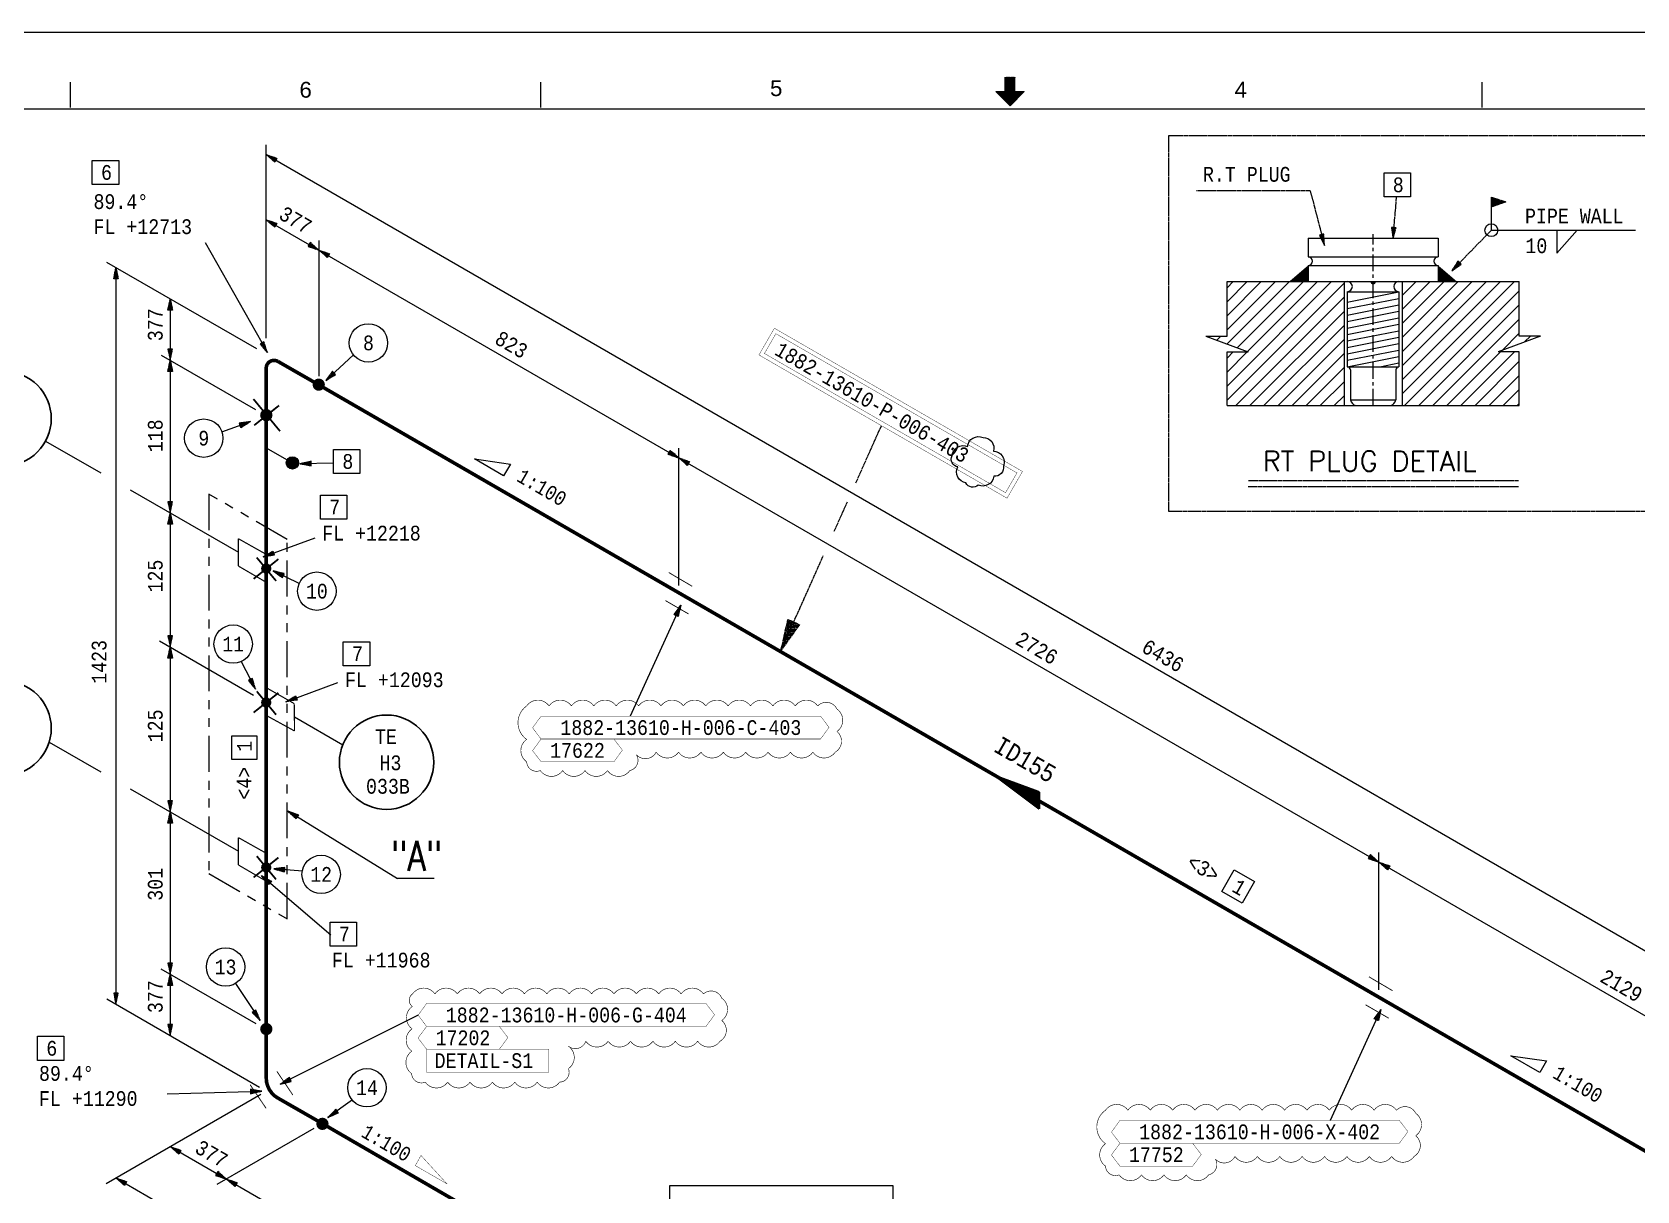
# Model space of a CAD drawing. Header units: inches. Extents: x 2203 to 3044, y -1 to 593.
# Drawn here: x 2400.9 to 2759.4, y 334.1 to 593 of the extents above; entities that cross this region are included whole.
import ezdxf
from ezdxf.enums import TextEntityAlignment as Align

# ---------------------------------------------------------------- set-up
doc = ezdxf.new("R2010")
doc.units = ezdxf.units.IN
doc.header["$MEASUREMENT"] = 0
for name, pattern in [('ACISOTGB', [9, 4, -1, 1, -1, 1, -1]), ('CENTER', [2, 1.25, -0.25, 0.25, -0.25]), ('Solid', [1, 1, 0])]:
    doc.linetypes.add(name, pattern=pattern)
for name, color, linetype in [('1', 7, 'Continuous'), ('2', 2, 'Continuous'), ('3', 7, 'Continuous'), ('4', 7, 'Continuous'), ('BG 0 -1', 7, 'Continuous'), ('CO', 7, 'Continuous'), ('DIM-LINES', 7, 'Continuous'), ('DIM-TEXT', 7, 'Continuous'), ('FITTINGS', 7, 'Continuous'), ('FRAME', 7, 'Continuous'), ('ISO-TEXT', 7, 'Continuous'), ('ISOTEXT', 7, 'Continuous'), ('NOZZLES', 7, 'Continuous'), ('Rev.4', 6, 'Continuous'), ('WELDS', 7, 'Continuous')]:
    doc.layers.add(name, color=color, linetype=linetype)
for name, color, linetype, lineweight in [('fittingDimension', 2, 'Solid', 13), ('materialLabel', 2, 'Solid', 13), ('spool', 2, 'Solid', 13), ('weldCyanLabel', 4, 'Solid', 13), ('weldDimension', 2, 'Solid', 13)]:
    doc.layers.add(name, color=color, linetype=linetype, lineweight=lineweight)
doc.styles.add('Arial', font='arial.ttf')
doc.styles.add('fixedText', font='MONOTXT8.shx', dxfattribs={"width": 0.85})
doc.styles.add('MONOTXT', font='MONOTXT.shx', dxfattribs={"width": 0.8})
doc.styles.add('ROMANS', font='romans.shx', dxfattribs={"width": 0.8})
doc.styles.get("Standard").update_dxf_attribs({"font": 'arial.ttf'})

# ---------------------------------------------------------------- blocks, each defined once
blk = doc.blocks.new('block183')
at = {"layer": 'FITTINGS', "color": 2, "linetype": 'ByBlock', "const_width": 0.2}
for points in [[(0, 2.4), (0, 0)], [(4.8, -0.4), (0, 2.4)], [(0, 0), (0, -2.4)], [(0, -2.4), (4.8, -5.1)], [(4.8, -5.1), (4.8, -0.4)]]:
    blk.add_lwpolyline(points, dxfattribs=at)
at = {"flags": 1}
for tag in ['Tag', 'Pipe Ref', 'Description', 'UCI', 'Key']:
    blk.add_attdef(tag, (0, 0), '', height=1, dxfattribs=at)
blk = doc.blocks.new('block241')
at = {"layer": 'WELDS'}
h = blk.add_hatch(color=2, dxfattribs=at)
edge = h.paths.add_edge_path(flags=0)
edge.add_arc((0, 0), 1.15, 0, 360)
at = {"flags": 1}
for tag in ['Tag', 'Pipe Ref', 'Description', 'UCI', 'Key']:
    blk.add_attdef(tag, (0, 0), '', height=1, dxfattribs=at)
blk = doc.blocks.new('block97')
at = {"layer": 'FITTINGS', "color": 2, "linetype": 'ByBlock', "const_width": 0.35}
for points in [[(7.6, -2.8), (0, 0)], [(0, 0), (7.6, -5.7)], [(7.6, -3), (0, 0)], [(0.6, -0.4), (7.6, -5.6)], [(7.6, -3.2), (0.6, -0.4)], [(1.3, -0.8), (7.6, -5.4)], [(7.6, -3.4), (1.3, -0.8)], [(2.1, -1.2), (7.6, -5.2)], [(7.6, -3.6), (2.1, -1.2)], [(2.8, -1.6), (7.6, -5)], [(7.6, -3.8), (2.8, -1.6)], [(3.6, -2), (7.6, -4.8)], [(7.6, -4), (3.6, -2)], [(4.3, -2.4), (7.6, -4.6)], [(7.6, -4.1), (4.3, -2.4)], [(5, -2.8), (7.6, -4.4)], [(7.6, -4.3), (5, -2.8)], [(7.6, -5.7), (7.6, -2.8)], [(7.6, -5.6), (7.6, -3)], [(7.6, -5.4), (7.6, -3.2)], [(7.6, -5.2), (7.6, -3.4)], [(7.6, -5), (7.6, -3.6)], [(7.6, -4.8), (7.6, -3.8)], [(7.6, -4.6), (7.6, -4)], [(7.6, -4.4), (7.6, -4.1)]]:
    blk.add_lwpolyline(points, dxfattribs=at)
at = {"flags": 1}
for tag in ['Pipe Ref', 'Description']:
    blk.add_attdef(tag, (0, 0), '', height=1, dxfattribs=at)

msp = doc.modelspace()

# ---------------------------------------------------------------- hatches: boundary and pattern name
at = {"linetype": 'Continuous'}
msp.add_hatch(color=2, dxfattribs=at).paths.add_polyline_path([(2460.2, 496.07), (2460.14, 495.97), (2460.06, 495.87), (2459.98, 495.78), (2459.89, 495.7), (2459.8, 495.63), (2459.7, 495.56), (2459.59, 495.51), (2459.48, 495.46), (2459.36, 495.43), (2459.25, 495.4), (2459.13, 495.38), (2459.01, 495.38), (2458.89, 495.38), (2458.77, 495.4), (2458.65, 495.43), (2458.54, 495.46), (2458.43, 495.51), (2458.32, 495.56), (2458.22, 495.63), (2458.12, 495.7), (2458.03, 495.78), (2457.95, 495.87), (2457.88, 495.97), (2457.81, 496.07), (2457.76, 496.18), (2457.71, 496.29), (2457.68, 496.4), (2457.65, 496.52), (2457.63, 496.64), (2457.63, 496.76), (2457.63, 496.88), (2457.65, 497), (2457.68, 497.11), (2457.71, 497.23), (2457.76, 497.34), (2457.81, 497.45), (2457.88, 497.55), (2457.95, 497.64), (2458.03, 497.73), (2458.12, 497.81), (2458.22, 497.89), (2458.32, 497.95), (2458.43, 498.01), (2458.54, 498.05), (2458.65, 498.09), (2458.77, 498.11), (2458.89, 498.13), (2459.01, 498.14), (2459.13, 498.13), (2459.25, 498.11), (2459.36, 498.09), (2459.48, 498.05), (2459.59, 498.01), (2459.7, 497.95), (2459.8, 497.89), (2459.89, 497.81), (2459.98, 497.73), (2460.06, 497.64), (2460.14, 497.55), (2460.2, 497.45), (2460.26, 497.34), (2460.3, 497.23), (2460.34, 497.11), (2460.36, 497), (2460.38, 496.88), (2460.39, 496.76), (2460.38, 496.64), (2460.36, 496.52), (2460.34, 496.4), (2460.3, 496.29), (2460.26, 496.18)])
at = {"layer": '4'}
h = msp.add_hatch(dxfattribs=at)
h.set_pattern_fill('ANSI31', color=4, scale=0.7, style=0)
h.set_pattern_definition([(45, (5974.5885, -12491.9502), (-1.57154482, 1.57154482), [])])
h.paths.add_polyline_path([(2728.38, 521.58), (2737.8, 525.11), (2733.09, 525.11), (2733.09, 537.27), (2707.1, 537.27), (2706.94, 537.11), (2706.94, 509.58), (2732.95, 509.58), (2733.09, 509.72), (2733.09, 521.58)])
h.paths.add_polyline_path([(2672.51, 521.58), (2667.8, 521.58), (2667.8, 509.58), (2693.95, 509.58), (2693.95, 537.27), (2667.8, 537.27), (2667.8, 525.11), (2663.09, 525.11)])
at = {"layer": 'weldCyanLabel'}
h = msp.add_hatch(color=2, dxfattribs=at)
h.dxf.hatch_style = 1
h.paths.add_polyline_path([(2726.86, 556.15), (2726.86, 553.87), (2730.06, 555.09)])
at = {"layer": 'WELDS'}
h = msp.add_hatch(color=2, dxfattribs=at)
edge = h.paths.add_edge_path(flags=0)
edge.add_arc((2464.9, 514.24), 1.38, 180, 540, ccw=False)
h = msp.add_hatch(color=2, dxfattribs=at)
edge = h.paths.add_edge_path(flags=0)
edge.add_arc((2453.19, 507.43), 1.38, 180, 540, ccw=False)
h = msp.add_hatch(color=2, dxfattribs=at)
edge = h.paths.add_edge_path(flags=0)
edge.add_arc((2453.19, 370.29), 1.38, 180, 540, ccw=False)
h = msp.add_hatch(color=2, dxfattribs=at)
edge = h.paths.add_edge_path(flags=0)
edge.add_arc((2465.72, 349.12), 1.38, 180, 540, ccw=False)
h = msp.add_hatch(color=2, dxfattribs=at)
edge = h.paths.add_edge_path(flags=0)
edge.add_arc((2465.72, 349.12), 1.38, 180, 540, ccw=False)

# ---------------------------------------------------------------- linework, layer by layer
at = {"color": 2}
for p, q in [((2685.93, 540.85), (2685.93, 537.27)), ((2714.96, 540.85), (2714.96, 537.27)), ((2453.17, 500.13), (2458.73, 496.92))]:
    msp.add_line(p, q, dxfattribs=at)
at = {"color": 2, "linetype": 'Continuous'}
msp.add_circle((2459.01, 496.76), 1.38, dxfattribs=at)
at = {"layer": '1', "color": 1, "linetype": 'CENTER', "ltscale": 3}
msp.add_line((2700.45, 509.58), (2700.45, 547.83), dxfattribs=at)
at = {"layer": '1', "color": 1}
msp.add_lwpolyline([(2606.39, 498.39, -0.520567), (2609.85, 500.41, -0.520567), (2613.31, 502.42, -0.520567), (2615.61, 499.42, -0.520567), (2617.85, 496.1, -0.520567), (2615.69, 493.81, -0.520567), (2612.21, 491.82, -0.520567), (2609.48, 492.29, -0.520567), (2607.67, 495.86, -0.520567)], format="xyb", close=True, dxfattribs=at)
at = {"layer": '2', "color": 4}
for p, q in [((2452.46, 475.76), (2464.1, 480.06)), ((2545.78, 464.95), (2534.44, 440.19)), ((2457.57, 443.41), (2469.2, 447.71)), ((2457.96, 419.03), (2482.49, 403.93)), ((2452.1, 404.57), (2467.59, 391.35)), ((2702.19, 374.65), (2690.86, 349.88))]:
    msp.add_line(p, q, dxfattribs=at)
for points in [[(2414.31, 564.32), (2420.21, 564.32), (2420.21, 558.96), (2414.31, 558.96)], [(2702.88, 561.55), (2708.78, 561.55), (2708.78, 556.19), (2702.88, 556.19)], [(2468.21, 499.76), (2474.11, 499.76), (2474.11, 494.39), (2468.21, 494.39)], [(2465.27, 489.56), (2471.17, 489.56), (2471.17, 484.2), (2465.27, 484.2)], [(2470.38, 456.8), (2476.28, 456.8), (2476.28, 451.44), (2470.38, 451.44)], [(2445.5, 430.52), (2445.5, 435.79), (2451.05, 435.79), (2451.05, 430.52)], [(2669.39, 405.87), (2673.96, 403.23), (2671.19, 398.42), (2666.62, 401.06)], [(2467.45, 394.18), (2473.35, 394.18), (2473.35, 388.82), (2467.45, 388.82)], [(2402.08, 368.67), (2407.98, 368.67), (2407.98, 363.3), (2402.08, 363.3)]]:
    msp.add_lwpolyline(points, close=True, dxfattribs=at)
at = {"layer": '2', "color": 2}
msp.add_lwpolyline([(2543.34, 335.36), (2593.13, 335.36), (2593.13, 328.3), (2543.34, 328.3)], close=True, dxfattribs=at)
at = {"layer": '2', "color": 4}
for centre in [(2476, 523.57), (2439.22, 502.29), (2464.48, 468.11), (2445.78, 456.29), (2465.44, 404.84), (2444.08, 384.16), (2475.67, 357.18), (2475.67, 357.18)]:
    msp.add_circle(centre, 4.29, dxfattribs=at)
at = {"layer": '3', "color": 2}
for p, q in [((2726.86, 548.75), (2726.86, 556.15)), ((2726.86, 548.75), (2759.07, 548.75)), ((2741.5, 543.65), (2746.04, 548.75)), ((2741.5, 548.75), (2741.5, 543.65))]:
    msp.add_line(p, q, dxfattribs=at)
at = {"layer": '3', "color": 3}
for p, q in [((2685.93, 546.93), (2685.93, 542.81)), ((2685.93, 546.93), (2714.96, 546.93)), ((2714.96, 546.93), (2714.96, 542.81)), ((2685.93, 542.81), (2714.96, 542.81)), ((2685.93, 540.85), (2714.96, 540.85)), ((2667.8, 525.11), (2667.8, 537.27)), ((2667.8, 537.27), (2733.09, 537.27)), ((2693.95, 537.27), (2693.95, 509.58)), ((2694.67, 535.01), (2706.17, 535.01)), ((2694.67, 535.01), (2694.67, 518.24)), ((2694.67, 532.66), (2706.17, 534.95)), ((2706.17, 535.01), (2706.17, 518.24)), ((2706.94, 537.27), (2706.94, 509.58)), ((2733.09, 525.11), (2733.09, 537.27)), ((2694.67, 531.22), (2706.17, 533.51)), ((2694.67, 529.78), (2706.17, 532.07)), ((2694.67, 528.34), (2706.17, 530.63)), ((2694.67, 526.89), (2706.17, 529.19)), ((2694.67, 525.45), (2706.17, 527.74)), ((2663.09, 525.11), (2667.8, 525.11)), ((2663.09, 525.11), (2672.51, 521.58)), ((2694.67, 524.01), (2706.17, 526.3)), ((2694.67, 522.57), (2706.17, 524.86)), ((2694.67, 521.13), (2706.17, 523.42)), ((2737.8, 525.11), (2728.38, 521.58)), ((2737.8, 525.11), (2733.09, 525.11)), ((2667.8, 521.58), (2672.51, 521.58)), ((2667.8, 509.58), (2667.8, 521.58)), ((2694.67, 519.68), (2706.17, 521.98)), ((2694.67, 518.24), (2706.17, 520.53)), ((2733.09, 521.58), (2728.38, 521.58)), ((2733.09, 509.58), (2733.09, 521.58)), ((2694.67, 518.24), (2706.17, 518.24)), ((2695.37, 517.54), (2695.37, 510.86)), ((2701.91, 518.24), (2706.17, 519.09)), ((2705.52, 517.54), (2705.52, 510.86)), ((2667.8, 509.58), (2733.09, 509.58)), ((2695.37, 510.86), (2705.52, 510.86))]:
    msp.add_line(p, q, dxfattribs=at)
at = {"layer": '3'}
msp.add_line((2696.57, 509.58), (2704.32, 509.58), dxfattribs=at)
at = {"layer": '3', "color": 3}
msp.add_lwpolyline([(2700.16, 537.27, 0.589, 0.589, 1.191456), (2700.74, 537.27, 0, 0, 0)], format="xyseb", dxfattribs=at)
for centre, radius, start, end in [((2685.93, 541.83), 0.982, 270, 90), ((2714.96, 541.83), 0.982, 90, 270), ((2694.67, 536.14), 1.13, 270, 90), ((2706.17, 536.14), 1.13, 90, 270), ((2694.67, 517.54), 0.7, 0, 90), ((2706.22, 517.54), 0.703, 93.9739, 179.9026), ((2697.09, 511.26), 1.76, 193.1432, 252.9181), ((2703.8, 511.26), 1.76, 287.0819, 346.8568)]:
    msp.add_arc(centre, radius, start, end, dxfattribs=at)
at = {"layer": '4', "color": 2}
for p, q in [((2453.17, 524.65), (2453.17, 567.78)), ((2464.9, 546.45), (2464.9, 516.16)), ((2451.04, 522.21), (2417.59, 541.52)), ((2429.72, 520.84), (2450.79, 508.68)), ((2403.88, 501.65), (2416.22, 494.52)), ((2545.32, 469.4), (2545.32, 500.02)), ((2422.81, 490.72), (2446.94, 476.79)), ((2429.29, 457.05), (2450.35, 444.89)), ((2459.46, 440.04), (2470.26, 433.8)), ((2404.68, 434.41), (2416.22, 427.74)), ((2422.81, 423.94), (2446.94, 410.01)), ((2701.74, 379.09), (2701.74, 409.72)), ((2490.7, 403.93), (2482.49, 403.93)), ((2450.92, 371.44), (2429.72, 383.68)), ((2451.7, 357.27), (2417.59, 376.97)), ((2417.41, 335.78), (2451.97, 355.73)), ((2463.8, 348.06), (2442.1, 335.54))]:
    msp.add_line(p, q, dxfattribs=at)
at = {"layer": '4', "color": 4}
for p, q in [((2453.17, 565.64), (2809.06, 360.17)), ((2453.17, 551.09), (2809.06, 345.62)), ((2419.59, 540.37), (2419.59, 375.81)), ((2431.72, 533.37), (2431.72, 368.81)), ((2431.72, 344.04), (2519.71, 293.24)), ((2419.59, 337.04), (2521.72, 278.07))]:
    msp.add_line(p, q, dxfattribs=at)
at = {"layer": '4'}
for p, q in [((2453.14, 473.21), (2453.2, 473.18)), ((2453.14, 443.28), (2453.2, 443.24)), ((2453.14, 406.43), (2453.2, 406.4))]:
    msp.add_line(p, q, dxfattribs=at)
at = {"layer": '4', "color": 4}
for points in [[(2499.72, 497.64), (2507.74, 496.51), (2506.21, 493.91), (2499.72, 497.64)], [(2731.18, 364.33), (2739.2, 363.2), (2737.68, 360.6), (2731.18, 364.33)]]:
    msp.add_lwpolyline(points, dxfattribs=at)
at = {"layer": '4', "color": 3, "linetype": 'ACISOTGB', "ltscale": 2}
msp.add_lwpolyline([(2440.35, 489.77), (2440.35, 405.03), (2457.86, 394.93), (2457.86, 479.66), (2440.35, 489.77)], dxfattribs=at)
at = {"layer": '4', "color": 2}
msp.add_circle((2726.86, 548.75), 1.44, dxfattribs=at)
at = {"layer": '4', "color": 4}
for points in [[(2685.93, 540.89), (2681.69, 537.27), (2685.93, 537.27)], [(2714.96, 540.89), (2719.2, 537.27), (2714.96, 537.27)]]:
    msp.add_solid(points, dxfattribs=at)
at = {"layer": 'BG 0 -1', "color": 7, "linetype": 'Continuous', "lineweight": 9}
for p, q in [((2202.58, 593), (3043.58, 593)), ((2409.41, 576.17), (2409.41, 581.83)), ((2514.53, 576.17), (2514.53, 581.83)), ((2618.28, 579.73), (2618.28, 582.92)), ((2618.28, 582.88), (2620.4, 580.76)), ((2618.28, 582.75), (2620.4, 580.63)), ((2618.28, 582.63), (2620.4, 580.51)), ((2618.28, 582.5), (2620.4, 580.38)), ((2618.28, 582.38), (2620.4, 580.26)), ((2618.28, 582.25), (2620.4, 580.13)), ((2618.28, 582.13), (2620.4, 580.01)), ((2618.28, 582), (2620.4, 579.88)), ((2618.28, 581.88), (2620.4, 579.76)), ((2618.28, 581.75), (2621.41, 578.62)), ((2618.28, 581.63), (2621.35, 578.56)), ((2618.28, 581.5), (2621.29, 578.5)), ((2618.28, 581.38), (2621.22, 578.43)), ((2618.28, 581.25), (2621.16, 578.37)), ((2618.28, 581.13), (2621.1, 578.31)), ((2618.28, 581), (2621.04, 578.25)), ((2618.28, 580.88), (2620.97, 578.18)), ((2618.37, 582.92), (2620.4, 580.88)), ((2618.49, 582.92), (2620.4, 581.01)), ((2618.62, 582.92), (2620.4, 581.13)), ((2618.74, 582.92), (2620.4, 581.26)), ((2618.87, 582.92), (2620.4, 581.38)), ((2618.99, 582.92), (2620.4, 581.51)), ((2619.12, 582.92), (2620.4, 581.63)), ((2619.24, 582.92), (2620.4, 581.76)), ((2619.35, 576.56), (2619.35, 582.22)), ((2619.37, 582.92), (2620.4, 581.88)), ((2619.49, 582.92), (2620.4, 582.01)), ((2619.62, 582.92), (2620.4, 582.13)), ((2619.74, 582.92), (2620.4, 582.26)), ((2619.87, 582.92), (2620.4, 582.38)), ((2619.99, 582.92), (2620.4, 582.51)), ((2620.12, 582.92), (2620.4, 582.63)), ((2620.24, 582.92), (2620.4, 582.76)), ((2620.37, 582.92), (2620.4, 582.88)), ((2620.4, 579.73), (2620.4, 582.92)), ((2724.78, 576.17), (2724.78, 581.83)), ((2616.16, 579.73), (2618.28, 579.73)), ((2619.34, 576.55), (2616.16, 579.73)), ((2616.17, 579.73), (2619.35, 576.56)), ((2616.3, 579.73), (2619.41, 576.62)), ((2616.42, 579.73), (2619.47, 576.68)), ((2616.55, 579.73), (2619.53, 576.75)), ((2616.67, 579.73), (2619.6, 576.81)), ((2616.8, 579.73), (2619.66, 576.87)), ((2616.92, 579.73), (2619.72, 576.93)), ((2617.05, 579.73), (2619.78, 577)), ((2617.17, 579.73), (2619.85, 577.06)), ((2617.3, 579.73), (2619.91, 577.12)), ((2617.42, 579.73), (2619.97, 577.18)), ((2617.55, 579.73), (2620.03, 577.25)), ((2617.67, 579.73), (2620.1, 577.31)), ((2617.8, 579.73), (2620.16, 577.37)), ((2617.92, 579.73), (2620.22, 577.43)), ((2618.05, 579.73), (2620.29, 577.5)), ((2618.17, 579.73), (2620.35, 577.56)), ((2618.28, 580.75), (2620.91, 578.12)), ((2618.28, 580.63), (2620.85, 578.06)), ((2618.28, 580.5), (2620.79, 578)), ((2618.28, 580.38), (2620.72, 577.93)), ((2618.28, 580.25), (2620.66, 577.87)), ((2618.28, 580.13), (2620.6, 577.81)), ((2618.28, 580), (2620.54, 577.75)), ((2618.28, 579.88), (2620.47, 577.68)), ((2618.28, 579.75), (2620.41, 577.62)), ((2622.52, 579.73), (2619.34, 576.55)), ((2620.4, 579.73), (2622.52, 579.73)), ((2620.42, 579.73), (2621.47, 578.68)), ((2620.55, 579.73), (2621.54, 578.75)), ((2620.67, 579.73), (2621.6, 578.81)), ((2620.8, 579.73), (2621.66, 578.87)), ((2620.92, 579.73), (2621.72, 578.93)), ((2621.05, 579.73), (2621.79, 579)), ((2621.17, 579.73), (2621.85, 579.06)), ((2621.3, 579.73), (2621.91, 579.12)), ((2621.42, 579.73), (2621.97, 579.18)), ((2621.55, 579.73), (2622.04, 579.25)), ((2621.67, 579.73), (2622.1, 579.31)), ((2621.8, 579.73), (2622.16, 579.37)), ((2621.92, 579.73), (2622.22, 579.43)), ((2622.05, 579.73), (2622.29, 579.5)), ((2622.17, 579.73), (2622.35, 579.56)), ((2622.3, 579.73), (2622.41, 579.62)), ((2622.42, 579.73), (2622.47, 579.68)), ((3018.52, 575.75), (2227.7, 575.75))]:
    msp.add_line(p, q, dxfattribs=at)
at = {"layer": 'CO', "color": 2, "linetype": 'Continuous'}
for p, q in [((2706.94, 537.11), (2707.1, 537.27)), ((2732.95, 509.58), (2733.09, 509.72))]:
    msp.add_line(p, q, dxfattribs=at)
at = {"layer": 'DIM-LINES', "color": 4}
for p, q in [((2439.54, 545.97), (2453.42, 521.39)), ((2472.65, 520.88), (2466.45, 515.18)), ((2443.27, 503.71), (2449.65, 506)), ((2468.21, 496.73), (2460.7, 496.58)), ((2460.56, 469.85), (2454.75, 472.66)), ((2447.59, 452.4), (2450.79, 446.19)), ((2461.26, 405.59), (2454.83, 406.09)), ((2446.28, 380.48), (2451.84, 372.2)), ((2487.09, 373.39), (2456.31, 357.95)), ((2431.05, 355.85), (2452.15, 356.4)), ((2472.44, 354.45), (2466.96, 350.54)), ((2472.44, 354.45), (2466.96, 350.54))]:
    msp.add_line(p, q, dxfattribs=at)
at = {"layer": 'FITTINGS', "color": 2, "linetype": 'ByBlock', "const_width": 0.2}
for points in [[(2543.09, 472.28), (2548.34, 469.19)], [(2547.52, 463.02), (2542.33, 466.02)], [(2699.51, 381.97), (2704.76, 378.88)], [(2703.94, 372.71), (2698.75, 375.72)]]:
    msp.add_lwpolyline(points, dxfattribs=at)
at = {"layer": 'FRAME', "color": 2, "linetype": 'ByBlock', "const_width": 0.2}
for points in [[(2455.55, 360.84), (2459.12, 355.56)], [(2449.57, 357.86), (2453.14, 352.59)]]:
    msp.add_lwpolyline(points, dxfattribs=at)
at = {"layer": 'FRAME', "color": 4, "linetype": 'ByBlock'}
msp.add_lwpolyline([(2487.74, 342.06, 0.08, 0.08, 0), (2486.47, 339.79, 0.08, 0.08, 0), (2493.52, 335.74, 0.08, 0.08, 0)], format="xyseb", close=True, dxfattribs=at)
at = {"layer": 'ISO-TEXT', "color": 2, "linetype": 'ByBlock', "const_width": 0.08, "flags": 128}
for points in [[(2563.24, 520.88), (2566.69, 526.85), (2622.11, 494.85), (2618.66, 488.88)], [(2564.47, 521.21), (2567.02, 525.63), (2620.88, 494.53), (2618.33, 490.11)], [(2514.57, 435.09), (2512.67, 437.59), (2514.57, 440.19), (2577, 440.19), (2578.9, 437.69), (2577, 435.09)], [(2514.57, 429.99), (2512.67, 432.49), (2514.57, 435.09), (2530.83, 435.09), (2532.73, 432.59), (2530.83, 429.99)], [(2488.99, 370.89), (2487.09, 373.39), (2488.99, 375.99), (2551.42, 375.99), (2553.32, 373.49), (2551.42, 370.89)], [(2488.99, 365.79), (2487.09, 368.29), (2488.99, 370.89), (2505.25, 370.89), (2507.15, 368.39), (2505.25, 365.79)], [(2488.99, 360.69), (2488.99, 365.79), (2516.29, 365.79), (2516.29, 360.69)], [(2643.88, 344.78), (2641.98, 347.28), (2643.88, 349.88), (2706.31, 349.88), (2708.21, 347.38), (2706.31, 344.78)], [(2643.88, 339.68), (2641.98, 342.18), (2643.88, 344.78), (2660.14, 344.78), (2662.04, 342.28), (2660.14, 339.68)]]:
    msp.add_lwpolyline(points, close=True, dxfattribs=at)
at = {"layer": 'ISOTEXT', "color": 2, "linetype": 'Continuous', "lineweight": 30}
for centre in [(2394.61, 506.66), (2394.61, 437.49), (2480.05, 429.91)]:
    msp.add_circle(centre, 10.54, dxfattribs=at)
at = {"layer": 'materialLabel', "color": 4, "flags": 128}
for points in [[(2686.38, 557.57), (2689.58, 545.35)], [(2705.57, 556.14), (2704.89, 546.83)], [(2704.89, 546.83), (2705.56, 549.28), (2704.56, 549.35), (2704.89, 546.83), (2704.93, 547.33), (2705.46, 549.29), (2704.66, 549.34), (2704.93, 547.33), (2704.96, 547.83), (2705.36, 549.3), (2704.76, 549.34), (2704.96, 547.83), (2704.99, 548.32), (2705.26, 549.3), (2704.86, 549.33), (2704.99, 548.32), (2705.03, 548.82), (2705.16, 549.31), (2704.96, 549.32), (2705.03, 548.82)], [(2726.86, 548.75), (2718.03, 539.7)], [(2689.58, 545.35), (2689.42, 547.88), (2688.45, 547.62), (2689.58, 545.35), (2689.45, 545.83), (2689.32, 547.86), (2688.55, 547.65), (2689.45, 545.83), (2689.32, 546.31), (2689.22, 547.83), (2688.65, 547.68), (2689.32, 546.31), (2689.19, 546.79), (2689.13, 547.8), (2688.74, 547.7), (2689.19, 546.79), (2689.06, 547.27), (2689.03, 547.78), (2688.84, 547.73), (2689.06, 547.27)], [(2718.03, 539.7), (2720.12, 541.15), (2719.4, 541.84), (2718.03, 539.7), (2718.38, 540.06), (2720.05, 541.21), (2719.47, 541.77), (2718.38, 540.06), (2718.72, 540.42), (2719.98, 541.28), (2719.54, 541.7), (2718.72, 540.42), (2719.07, 540.77), (2719.9, 541.35), (2719.62, 541.63), (2719.07, 540.77), (2719.41, 541.13), (2719.83, 541.42), (2719.69, 541.56), (2719.41, 541.13)]]:
    msp.add_lwpolyline(points, dxfattribs=at)
at = {"layer": 'NOZZLES', "const_width": 0.8}
for points in [[(2455.76, 519.44), (2455.49, 519.56), (2455.2, 519.64), (2454.9, 519.67), (2454.6, 519.64), (2454.31, 519.56), (2454.03, 519.43), (2453.78, 519.26), (2453.57, 519.05), (2453.4, 518.8), (2453.27, 518.53), (2453.19, 518.23), (2453.16, 517.93)], [(2464.81, 514.26), (2455.77, 519.44)], [(2453.17, 517.94), (2453.17, 507.37)], [(2464.81, 514.26), (2801.49, 319.78)], [(2453.17, 507.37), (2453.17, 370.24)], [(2453.17, 370.24), (2453.17, 359.38)], [(2453.17, 359.38), (2453.17, 359.38), (2453.24, 358.47), (2453.48, 357.6), (2453.86, 356.78), (2454.38, 356.04), (2455.02, 355.39), (2455.77, 354.88)], [(2455.77, 354.88), (2465.61, 349.24)], [(2541.06, 305.49), (2465.61, 349.24)]]:
    msp.add_lwpolyline(points, dxfattribs=at)
at = {"layer": 'Rev.4', "color": 1, "const_width": 0.132}
for points in [[(2511.35, 442.47, -0.520567), (2516.35, 442.47, -0.520567), (2521.35, 442.47, -0.520567), (2526.35, 442.47, -0.520567), (2531.35, 442.47, -0.520567), (2536.35, 442.47, -0.520567), (2541.35, 442.47, -0.520567), (2546.35, 442.47, -0.520567), (2551.35, 442.47, -0.520567), (2556.35, 442.47, -0.520567), (2561.35, 442.47, -0.520567), (2566.35, 442.47, -0.520567), (2571.35, 442.47, -0.520567), (2576.35, 442.47, -0.520567), (2580.66, 441.78, -0.520567), (2580.66, 436.78, -0.520567), (2580.28, 432.15, -0.520567), (2575.28, 432.15, -0.520567), (2570.28, 432.15, -0.520567), (2565.28, 432.15, -0.520567), (2560.28, 432.15, -0.520567), (2555.28, 432.15, -0.520567), (2550.28, 432.15, -0.520567), (2545.28, 432.15, -0.520567), (2540.28, 432.15, -0.520567), (2535.86, 431.57, -0.520567), (2534.39, 428.04, -0.520567), (2529.39, 428.04, -0.520567), (2524.39, 428.04, -0.520567), (2519.39, 428.04, -0.520567), (2514.39, 428.04, -0.520567), (2511.35, 430, -0.520567), (2511.35, 435, -0.520567), (2511.35, 442.47, -0.520567)], [(2485.85, 378.14, -0.520567), (2490.85, 378.14, -0.520567), (2495.85, 378.14, -0.520567), (2500.85, 378.14, -0.520567), (2505.85, 378.14, -0.520567), (2510.85, 378.14, -0.520567), (2515.85, 378.14, -0.520567), (2520.85, 378.14, -0.520567), (2525.85, 378.14, -0.520567), (2530.85, 378.14, -0.520567), (2535.85, 378.14, -0.520567), (2540.85, 378.14, -0.520567), (2545.85, 378.14, -0.520567), (2550.85, 378.14, -0.520567), (2554.93, 377.21, -0.520567), (2554.93, 372.21, -0.520567), (2554.55, 367.58, -0.520567), (2549.55, 367.58, -0.520567), (2544.55, 367.58, -0.520567), (2539.55, 367.58, -0.520567), (2534.55, 367.58, -0.520567), (2529.55, 367.58, -0.520567), (2524.55, 367.58, -0.520567), (2520.68, 366.46, -0.520567), (2520.68, 361.46, -0.520567), (2518.7, 358.44, -0.520567), (2513.7, 358.44, -0.520567), (2508.7, 358.44, -0.520567), (2503.7, 358.44, -0.520567), (2498.7, 358.44, -0.520567), (2493.7, 358.44, -0.520567), (2488.7, 358.44, -0.520567), (2485.64, 360.35, -0.520567), (2485.7, 365.35, -0.520567), (2485.76, 370.35, -0.520567), (2485.82, 375.35, -0.520567), (2485.85, 378.14, -0.520567)], [(2640.66, 352.16, -0.520567), (2645.66, 352.16, -0.520567), (2650.66, 352.16, -0.520567), (2655.66, 352.16, -0.520567), (2660.66, 352.16, -0.520567), (2665.66, 352.16, -0.520567), (2670.66, 352.16, -0.520567), (2675.66, 352.16, -0.520567), (2680.66, 352.16, -0.520567), (2685.66, 352.16, -0.520567), (2690.66, 352.16, -0.520567), (2695.66, 352.16, -0.520567), (2700.66, 352.16, -0.520567), (2705.66, 352.16, -0.520567), (2709.96, 351.47, -0.520567), (2709.96, 346.47, -0.520567), (2709.59, 341.84, -0.520567), (2704.59, 341.84, -0.520567), (2699.59, 341.84, -0.520567), (2694.59, 341.84, -0.520567), (2689.59, 341.84, -0.520567), (2684.59, 341.84, -0.520567), (2679.59, 341.84, -0.520567), (2674.59, 341.84, -0.520567), (2669.59, 341.84, -0.520567), (2665.17, 341.27, -0.520567), (2663.7, 337.73, -0.520567), (2658.7, 337.73, -0.520567), (2653.7, 337.73, -0.520567), (2648.7, 337.73, -0.520567), (2643.7, 337.73, -0.520567), (2640.66, 339.69, -0.520567), (2640.66, 344.69, -0.520567), (2640.66, 352.16, -0.520567)]]:
    msp.add_lwpolyline(points, format="xyb", dxfattribs=at)
at = {"layer": 'spool', "color": 4, "flags": 128}
msp.add_lwpolyline([(2568.15, 454.85), (2569.72, 461.79), (2572.27, 460.65), (2568.15, 454.85), (2568.72, 456.12), (2569.98, 461.67), (2572.01, 460.76), (2568.72, 456.12), (2569.29, 457.4), (2570.23, 461.56), (2571.76, 460.88), (2569.29, 457.4), (2569.86, 458.67), (2570.49, 461.45), (2571.51, 460.99), (2569.86, 458.67), (2570.43, 459.94), (2570.74, 461.33), (2571.25, 461.1), (2570.43, 459.94)], dxfattribs=at)
at = {"layer": 'weldCyanLabel'}
for p, q in [((2686.38, 557.57), (2661.02, 557.57)), ((2584.89, 492.32), (2590.6, 505.08)), ((2580.05, 481.48), (2583, 488.09)), ((2568.15, 454.85), (2577.61, 476.02))]:
    msp.add_line(p, q, dxfattribs=at)
at = {"layer": 'weldCyanLabel', "color": 2}
for p, q in [((2726.86, 556.15), (2730.06, 555.09)), ((2730.06, 555.09), (2726.86, 553.87)), ((2672.55, 491.53), (2732.93, 491.53)), ((2672.61, 492.84), (2732.9, 492.84))]:
    msp.add_line(p, q, dxfattribs=at)
msp.add_lwpolyline([(2654.77, 569.88), (2764.44, 569.88), (2764.44, 485.92), (2654.77, 485.92)], close=True, dxfattribs=at)
at = {"layer": 'weldDimension', "color": 4, "flags": 128}
for points in [[(2453.17, 565.64), (2455.57, 564.83), (2455.07, 563.96), (2453.17, 565.64), (2453.6, 565.39), (2455.52, 564.74), (2455.12, 564.05), (2453.6, 565.39), (2454.03, 565.14), (2455.47, 564.65), (2455.17, 564.13), (2454.03, 565.14), (2454.46, 564.89), (2455.42, 564.57), (2455.22, 564.22), (2454.46, 564.89), (2454.89, 564.64), (2455.37, 564.48), (2455.27, 564.31), (2454.89, 564.64)], [(2453.17, 551.09), (2455.57, 550.28), (2455.07, 549.41), (2453.17, 551.09), (2453.6, 550.84), (2455.52, 550.19), (2455.12, 549.5), (2453.6, 550.84), (2454.03, 550.59), (2455.47, 550.11), (2455.17, 549.59), (2454.03, 550.59), (2454.46, 550.34), (2455.42, 550.02), (2455.22, 549.67), (2454.46, 550.34), (2454.89, 550.1), (2455.37, 549.93), (2455.27, 549.76), (2454.89, 550.1)], [(2464.9, 544.31), (2463, 545.99), (2462.5, 545.13), (2464.9, 544.31), (2464.47, 544.56), (2462.95, 545.91), (2462.55, 545.22), (2464.47, 544.56), (2464.04, 544.81), (2462.9, 545.82), (2462.6, 545.3), (2464.04, 544.81), (2463.61, 545.06), (2462.85, 545.73), (2462.65, 545.39), (2463.61, 545.06), (2463.18, 545.31), (2462.8, 545.65), (2462.7, 545.47), (2463.18, 545.31)], [(2464.9, 544.31), (2467.31, 543.5), (2466.81, 542.64), (2464.9, 544.31), (2465.34, 544.07), (2467.26, 543.41), (2466.86, 542.72), (2465.34, 544.07), (2465.77, 543.82), (2467.21, 543.33), (2466.91, 542.81), (2465.77, 543.82), (2466.2, 543.57), (2467.16, 543.24), (2466.96, 542.9), (2466.2, 543.57), (2466.63, 543.32), (2467.11, 543.16), (2467.01, 542.98), (2466.63, 543.32)], [(2419.59, 540.37), (2420.09, 537.88), (2419.09, 537.88), (2419.59, 540.37), (2419.59, 539.87), (2419.99, 537.88), (2419.19, 537.88), (2419.59, 539.87), (2419.59, 539.37), (2419.89, 537.88), (2419.29, 537.88), (2419.59, 539.37), (2419.59, 538.88), (2419.79, 537.88), (2419.39, 537.88), (2419.59, 538.88), (2419.59, 538.38), (2419.69, 537.88), (2419.49, 537.88), (2419.59, 538.38)], [(2431.72, 533.37), (2432.22, 530.87), (2431.22, 530.87), (2431.72, 533.37), (2431.72, 532.87), (2432.12, 530.87), (2431.32, 530.87), (2431.72, 532.87), (2431.72, 532.37), (2432.02, 530.87), (2431.42, 530.87), (2431.72, 532.37), (2431.72, 531.87), (2431.92, 530.87), (2431.52, 530.87), (2431.72, 531.87), (2431.72, 531.37), (2431.82, 530.87), (2431.62, 530.87), (2431.72, 531.37)], [(2453.42, 521.39), (2452.65, 523.81), (2451.78, 523.33), (2453.42, 521.39), (2453.18, 521.83), (2452.56, 523.76), (2451.86, 523.38), (2453.18, 521.83), (2452.94, 522.26), (2452.47, 523.71), (2451.95, 523.42), (2452.94, 522.26), (2452.7, 522.7), (2452.39, 523.67), (2452.04, 523.47), (2452.7, 522.7), (2452.46, 523.13), (2452.3, 523.62), (2452.13, 523.52), (2452.46, 523.13)], [(2431.72, 519.69), (2432.22, 522.18), (2431.22, 522.18), (2431.72, 519.69), (2431.72, 520.19), (2432.12, 522.18), (2431.32, 522.18), (2431.72, 520.19), (2431.72, 520.69), (2432.02, 522.18), (2431.42, 522.18), (2431.72, 520.69), (2431.72, 521.19), (2431.92, 522.18), (2431.52, 522.18), (2431.72, 521.19), (2431.72, 521.68), (2431.82, 522.18), (2431.62, 522.18), (2431.72, 521.68)], [(2431.72, 519.69), (2432.22, 517.2), (2431.22, 517.2), (2431.72, 519.69), (2431.72, 519.19), (2432.12, 517.2), (2431.32, 517.2), (2431.72, 519.19), (2431.72, 518.69), (2432.02, 517.2), (2431.42, 517.2), (2431.72, 518.69), (2431.72, 518.19), (2431.92, 517.2), (2431.52, 517.2), (2431.72, 518.19), (2431.72, 517.7), (2431.82, 517.2), (2431.62, 517.2), (2431.72, 517.7)], [(2466.45, 515.18), (2468.62, 516.5), (2467.94, 517.23), (2466.45, 515.18), (2466.81, 515.51), (2468.55, 516.57), (2468.01, 517.16), (2466.81, 515.51), (2467.18, 515.85), (2468.48, 516.64), (2468.08, 517.08), (2467.18, 515.85), (2467.55, 516.19), (2468.42, 516.72), (2468.15, 517.01), (2467.55, 516.19), (2467.91, 516.53), (2468.35, 516.79), (2468.21, 516.94), (2467.91, 516.53)], [(2449.65, 506), (2447.13, 505.63), (2447.47, 504.69), (2449.65, 506), (2449.18, 505.83), (2447.17, 505.53), (2447.44, 504.78), (2449.18, 505.83), (2448.71, 505.66), (2447.2, 505.44), (2447.4, 504.88), (2448.71, 505.66), (2448.24, 505.49), (2447.23, 505.34), (2447.37, 504.97), (2448.24, 505.49), (2447.77, 505.33), (2447.27, 505.25), (2447.33, 505.06), (2447.77, 505.33)], [(2545.32, 497.89), (2543.41, 499.56), (2542.91, 498.7), (2545.32, 497.89), (2544.89, 498.14), (2543.36, 499.48), (2542.96, 498.79), (2544.89, 498.14), (2544.46, 498.38), (2543.31, 499.39), (2543.01, 498.87), (2544.46, 498.38), (2544.03, 498.63), (2543.26, 499.3), (2543.06, 498.96), (2544.03, 498.63), (2543.59, 498.88), (2543.21, 499.22), (2543.11, 499.05), (2543.59, 498.88)], [(2460.7, 496.58), (2463.2, 496.13), (2463.18, 497.12), (2460.7, 496.58), (2461.2, 496.59), (2463.2, 496.23), (2463.18, 497.02), (2461.2, 496.59), (2461.7, 496.6), (2463.2, 496.33), (2463.19, 496.93), (2461.7, 496.6), (2462.2, 496.61), (2463.2, 496.43), (2463.19, 496.83), (2462.2, 496.61), (2462.69, 496.62), (2463.19, 496.53), (2463.19, 496.73), (2462.69, 496.62)], [(2545.32, 497.89), (2547.73, 497.07), (2547.23, 496.21), (2545.32, 497.89), (2545.75, 497.64), (2547.68, 496.99), (2547.28, 496.29), (2545.75, 497.64), (2546.18, 497.39), (2547.63, 496.9), (2547.33, 496.38), (2546.18, 497.39), (2546.62, 497.14), (2547.58, 496.81), (2547.38, 496.47), (2546.62, 497.14), (2547.05, 496.89), (2547.53, 496.73), (2547.43, 496.55), (2547.05, 496.89)], [(2431.72, 485.58), (2432.22, 488.07), (2431.22, 488.07), (2431.72, 485.58), (2431.72, 486.08), (2432.12, 488.07), (2431.32, 488.07), (2431.72, 486.08), (2431.72, 486.58), (2432.02, 488.07), (2431.42, 488.07), (2431.72, 486.58), (2431.72, 487.07), (2431.92, 488.07), (2431.52, 488.07), (2431.72, 487.07), (2431.72, 487.57), (2431.82, 488.07), (2431.62, 488.07), (2431.72, 487.57)], [(2431.72, 485.58), (2432.22, 483.09), (2431.22, 483.09), (2431.72, 485.58), (2431.72, 485.08), (2432.12, 483.09), (2431.32, 483.09), (2431.72, 485.08), (2431.72, 484.58), (2432.02, 483.09), (2431.42, 483.09), (2431.72, 484.58), (2431.72, 484.08), (2431.92, 483.09), (2431.52, 483.09), (2431.72, 484.08), (2431.72, 483.58), (2431.82, 483.09), (2431.62, 483.09), (2431.72, 483.58)], [(2452.46, 475.76), (2454.63, 477.08), (2454.97, 476.14), (2452.46, 475.76), (2452.93, 475.93), (2454.66, 476.99), (2454.94, 476.24), (2452.93, 475.93), (2453.4, 476.1), (2454.7, 476.89), (2454.9, 476.33), (2453.4, 476.1), (2453.86, 476.27), (2454.73, 476.8), (2454.87, 476.42), (2453.86, 476.27), (2454.33, 476.44), (2454.77, 476.7), (2454.83, 476.52), (2454.33, 476.44)], [(2454.75, 472.66), (2456.78, 471.13), (2457.21, 472.03), (2454.75, 472.66), (2455.2, 472.44), (2456.82, 471.22), (2457.17, 471.94), (2455.2, 472.44), (2455.65, 472.23), (2456.86, 471.31), (2457.13, 471.85), (2455.65, 472.23), (2456.1, 472.01), (2456.91, 471.4), (2457.08, 471.76), (2456.1, 472.01), (2456.55, 471.79), (2456.95, 471.49), (2457.04, 471.67), (2456.55, 471.79)], [(2545.78, 464.95), (2545.19, 462.48), (2544.29, 462.9), (2545.78, 464.95), (2545.57, 464.5), (2545.1, 462.52), (2544.38, 462.85), (2545.57, 464.5), (2545.36, 464.05), (2545.01, 462.56), (2544.47, 462.81), (2545.36, 464.05), (2545.15, 463.59), (2544.92, 462.61), (2544.56, 462.77), (2545.15, 463.59), (2544.95, 463.14), (2544.83, 462.65), (2544.65, 462.73), (2544.95, 463.14)], [(2431.72, 455.64), (2432.22, 458.14), (2431.22, 458.14), (2431.72, 455.64), (2431.72, 456.14), (2432.12, 458.14), (2431.32, 458.14), (2431.72, 456.14), (2431.72, 456.64), (2432.02, 458.14), (2431.42, 458.14), (2431.72, 456.64), (2431.72, 457.14), (2431.92, 458.14), (2431.52, 458.14), (2431.72, 457.14), (2431.72, 457.64), (2431.82, 458.14), (2431.62, 458.14), (2431.72, 457.64)], [(2431.72, 455.64), (2432.22, 453.15), (2431.22, 453.15), (2431.72, 455.64), (2431.72, 455.15), (2432.12, 453.15), (2431.32, 453.15), (2431.72, 455.15), (2431.72, 454.65), (2432.02, 453.15), (2431.42, 453.15), (2431.72, 454.65), (2431.72, 454.15), (2431.92, 453.15), (2431.52, 453.15), (2431.72, 454.15), (2431.72, 453.65), (2431.82, 453.15), (2431.62, 453.15), (2431.72, 453.65)], [(2450.79, 446.19), (2450.09, 448.64), (2449.2, 448.18), (2450.79, 446.19), (2450.56, 446.64), (2450, 448.59), (2449.29, 448.22), (2450.56, 446.64), (2450.33, 447.08), (2449.91, 448.54), (2449.38, 448.27), (2450.33, 447.08), (2450.1, 447.52), (2449.82, 448.5), (2449.47, 448.32), (2450.1, 447.52), (2449.87, 447.96), (2449.73, 448.45), (2449.56, 448.36), (2449.87, 447.96)], [(2457.57, 443.41), (2459.74, 444.73), (2460.08, 443.79), (2457.57, 443.41), (2458.03, 443.58), (2459.77, 444.63), (2460.04, 443.88), (2458.03, 443.58), (2458.5, 443.75), (2459.81, 444.54), (2460.01, 443.98), (2458.5, 443.75), (2458.97, 443.92), (2459.84, 444.44), (2459.98, 444.07), (2458.97, 443.92), (2459.44, 444.09), (2459.87, 444.35), (2459.94, 444.16), (2459.44, 444.09)], [(2431.72, 418.8), (2432.22, 421.29), (2431.22, 421.29), (2431.72, 418.8), (2431.72, 419.3), (2432.12, 421.29), (2431.32, 421.29), (2431.72, 419.3), (2431.72, 419.8), (2432.02, 421.29), (2431.42, 421.29), (2431.72, 419.8), (2431.72, 420.29), (2431.92, 421.29), (2431.52, 421.29), (2431.72, 420.29), (2431.72, 420.79), (2431.82, 421.29), (2431.62, 421.29), (2431.72, 420.79)], [(2431.72, 418.8), (2432.22, 416.31), (2431.22, 416.31), (2431.72, 418.8), (2431.72, 418.3), (2432.12, 416.31), (2431.32, 416.31), (2431.72, 418.3), (2431.72, 417.8), (2432.02, 416.31), (2431.42, 416.31), (2431.72, 417.8), (2431.72, 417.3), (2431.92, 416.31), (2431.52, 416.31), (2431.72, 417.3), (2431.72, 416.81), (2431.82, 416.31), (2431.62, 416.31), (2431.72, 416.81)], [(2457.96, 419.03), (2460.35, 418.14), (2459.82, 417.29), (2457.96, 419.03), (2458.39, 418.76), (2460.29, 418.06), (2459.87, 417.38), (2458.39, 418.76), (2458.81, 418.5), (2460.24, 417.97), (2459.93, 417.46), (2458.81, 418.5), (2459.23, 418.24), (2460.19, 417.89), (2459.98, 417.55), (2459.23, 418.24), (2459.66, 417.98), (2460.14, 417.8), (2460.03, 417.63), (2459.66, 417.98)], [(2701.74, 407.58), (2699.83, 409.26), (2699.33, 408.39), (2701.74, 407.58), (2701.31, 407.83), (2699.78, 409.17), (2699.38, 408.48), (2701.31, 407.83), (2700.88, 408.08), (2699.73, 409.08), (2699.43, 408.56), (2700.88, 408.08), (2700.45, 408.33), (2699.68, 409), (2699.48, 408.65), (2700.45, 408.33), (2700.01, 408.57), (2699.63, 408.91), (2699.53, 408.74), (2700.01, 408.57)], [(2454.83, 406.09), (2457.27, 405.4), (2457.35, 406.39), (2454.83, 406.09), (2455.32, 406.05), (2457.28, 405.5), (2457.34, 406.29), (2455.32, 406.05), (2455.82, 406.01), (2457.29, 405.6), (2457.33, 406.19), (2455.82, 406.01), (2456.32, 405.97), (2457.3, 405.7), (2457.33, 406.1), (2456.32, 405.97), (2456.81, 405.93), (2457.3, 405.8), (2457.32, 406), (2456.81, 405.93)], [(2701.74, 407.58), (2704.15, 406.76), (2703.65, 405.9), (2701.74, 407.58), (2702.17, 407.33), (2704.1, 406.68), (2703.7, 405.99), (2702.17, 407.33), (2702.6, 407.08), (2704.05, 406.59), (2703.75, 406.07), (2702.6, 407.08), (2703.03, 406.83), (2704, 406.5), (2703.8, 406.16), (2703.03, 406.83), (2703.47, 406.58), (2703.95, 406.42), (2703.85, 406.25), (2703.47, 406.58)], [(2452.1, 404.57), (2454.32, 403.32), (2453.66, 402.56), (2452.1, 404.57), (2452.48, 404.24), (2454.25, 403.24), (2453.73, 402.64), (2452.48, 404.24), (2452.86, 403.92), (2454.18, 403.17), (2453.79, 402.71), (2452.86, 403.92), (2453.24, 403.59), (2454.12, 403.09), (2453.86, 402.79), (2453.24, 403.59), (2453.61, 403.27), (2454.05, 403.01), (2453.92, 402.86), (2453.61, 403.27)], [(2431.72, 382.53), (2432.22, 385.02), (2431.22, 385.02), (2431.72, 382.53), (2431.72, 383.03), (2432.12, 385.02), (2431.32, 385.02), (2431.72, 383.03), (2431.72, 383.52), (2432.02, 385.02), (2431.42, 385.02), (2431.72, 383.52), (2431.72, 384.02), (2431.92, 385.02), (2431.52, 385.02), (2431.72, 384.02), (2431.72, 384.52), (2431.82, 385.02), (2431.62, 385.02), (2431.72, 384.52)], [(2431.72, 382.53), (2432.22, 380.04), (2431.22, 380.04), (2431.72, 382.53), (2431.72, 382.03), (2432.12, 380.04), (2431.32, 380.04), (2431.72, 382.03), (2431.72, 381.53), (2432.02, 380.04), (2431.42, 380.04), (2431.72, 381.53), (2431.72, 381.03), (2431.92, 380.04), (2431.52, 380.04), (2431.72, 381.03), (2431.72, 380.53), (2431.82, 380.04), (2431.62, 380.04), (2431.72, 380.53)], [(2419.59, 375.81), (2420.09, 378.3), (2419.09, 378.3), (2419.59, 375.81), (2419.59, 376.31), (2419.99, 378.3), (2419.19, 378.3), (2419.59, 376.31), (2419.59, 376.81), (2419.89, 378.3), (2419.29, 378.3), (2419.59, 376.81), (2419.59, 377.31), (2419.79, 378.3), (2419.39, 378.3), (2419.59, 377.31), (2419.59, 377.8), (2419.69, 378.3), (2419.49, 378.3), (2419.59, 377.8)], [(2451.84, 372.2), (2450.86, 374.55), (2450.04, 373.99), (2451.84, 372.2), (2451.56, 372.62), (2450.78, 374.49), (2450.12, 374.05), (2451.56, 372.62), (2451.29, 373.03), (2450.7, 374.44), (2450.2, 374.1), (2451.29, 373.03), (2451.01, 373.44), (2450.62, 374.38), (2450.28, 374.16), (2451.01, 373.44), (2450.73, 373.86), (2450.53, 374.33), (2450.37, 374.22), (2450.73, 373.86)], [(2702.19, 374.65), (2701.61, 372.17), (2700.7, 372.59), (2702.19, 374.65), (2701.99, 374.19), (2701.52, 372.21), (2700.79, 372.55), (2701.99, 374.19), (2701.78, 373.74), (2701.43, 372.26), (2700.89, 372.5), (2701.78, 373.74), (2701.57, 373.29), (2701.34, 372.3), (2700.98, 372.46), (2701.57, 373.29), (2701.36, 372.83), (2701.25, 372.34), (2701.07, 372.42), (2701.36, 372.83)], [(2431.72, 368.81), (2432.22, 371.3), (2431.22, 371.3), (2431.72, 368.81), (2431.72, 369.31), (2432.12, 371.3), (2431.32, 371.3), (2431.72, 369.31), (2431.72, 369.8), (2432.02, 371.3), (2431.42, 371.3), (2431.72, 369.8), (2431.72, 370.3), (2431.92, 371.3), (2431.52, 371.3), (2431.72, 370.3), (2431.72, 370.8), (2431.82, 371.3), (2431.62, 371.3), (2431.72, 370.8)], [(2456.31, 357.95), (2458.77, 358.6), (2458.33, 359.5), (2456.31, 357.95), (2456.76, 358.17), (2458.73, 358.69), (2458.37, 359.41), (2456.76, 358.17), (2457.21, 358.39), (2458.68, 358.78), (2458.42, 359.32), (2457.21, 358.39), (2457.66, 358.61), (2458.64, 358.87), (2458.46, 359.23), (2457.66, 358.61), (2458.1, 358.83), (2458.59, 358.96), (2458.51, 359.14), (2458.1, 358.83)], [(2452.15, 356.4), (2449.65, 356.86), (2449.66, 355.86), (2452.15, 356.4), (2451.65, 356.39), (2449.65, 356.76), (2449.66, 355.96), (2451.65, 356.39), (2451.15, 356.38), (2449.65, 356.66), (2449.66, 356.06), (2451.15, 356.38), (2450.65, 356.38), (2449.65, 356.56), (2449.66, 356.16), (2450.65, 356.38), (2450.15, 356.37), (2449.65, 356.46), (2449.66, 356.26), (2450.15, 356.37)], [(2466.96, 350.54), (2469.28, 351.58), (2468.7, 352.39), (2466.96, 350.54), (2467.36, 350.83), (2469.22, 351.66), (2468.75, 352.31), (2467.36, 350.83), (2467.77, 351.12), (2469.16, 351.74), (2468.81, 352.23), (2467.77, 351.12), (2468.18, 351.41), (2469.1, 351.82), (2468.87, 352.15), (2468.18, 351.41), (2468.58, 351.7), (2469.04, 351.91), (2468.93, 352.07), (2468.58, 351.7)], [(2466.96, 350.54), (2469.28, 351.58), (2468.7, 352.39), (2466.96, 350.54), (2467.36, 350.83), (2469.22, 351.66), (2468.75, 352.31), (2467.36, 350.83), (2467.77, 351.12), (2469.16, 351.74), (2468.81, 352.23), (2467.77, 351.12), (2468.18, 351.41), (2469.1, 351.82), (2468.87, 352.15), (2468.18, 351.41), (2468.58, 351.7), (2469.04, 351.91), (2468.93, 352.07), (2468.58, 351.7)], [(2431.72, 344.04), (2434.12, 343.23), (2433.63, 342.36), (2431.72, 344.04), (2432.15, 343.79), (2434.08, 343.14), (2433.68, 342.45), (2432.15, 343.79), (2432.58, 343.54), (2434.03, 343.05), (2433.73, 342.54), (2432.58, 343.54), (2433.01, 343.29), (2433.98, 342.97), (2433.78, 342.62), (2433.01, 343.29), (2433.44, 343.05), (2433.93, 342.88), (2433.83, 342.71), (2433.44, 343.05)], [(2419.59, 337.04), (2421.99, 336.22), (2421.5, 335.36), (2419.59, 337.04), (2420.02, 336.79), (2421.94, 336.14), (2421.55, 335.45), (2420.02, 336.79), (2420.45, 336.54), (2421.89, 336.05), (2421.6, 335.53), (2420.45, 336.54), (2420.88, 336.29), (2421.84, 335.96), (2421.65, 335.62), (2420.88, 336.29), (2421.31, 336.04), (2421.8, 335.88), (2421.7, 335.71), (2421.31, 336.04)], [(2419.59, 337.04), (2421.99, 336.22), (2421.5, 335.36), (2419.59, 337.04), (2420.02, 336.79), (2421.94, 336.14), (2421.55, 335.45), (2420.02, 336.79), (2420.45, 336.54), (2421.89, 336.05), (2421.6, 335.53), (2420.45, 336.54), (2420.88, 336.29), (2421.84, 335.96), (2421.65, 335.62), (2420.88, 336.29), (2421.31, 336.04), (2421.8, 335.88), (2421.7, 335.71), (2421.31, 336.04)], [(2444.28, 336.79), (2442.37, 338.47), (2441.87, 337.61), (2444.28, 336.79), (2443.84, 337.04), (2442.32, 338.38), (2441.92, 337.69), (2443.84, 337.04), (2443.41, 337.29), (2442.27, 338.3), (2441.97, 337.78), (2443.41, 337.29), (2442.98, 337.54), (2442.22, 338.21), (2442.02, 337.86), (2442.98, 337.54), (2442.55, 337.79), (2442.17, 338.12), (2442.07, 337.95), (2442.55, 337.79)], [(2444.28, 336.79), (2446.68, 335.98), (2446.18, 335.11), (2444.28, 336.79), (2444.71, 336.54), (2446.63, 335.89), (2446.23, 335.2), (2444.71, 336.54), (2445.14, 336.29), (2446.58, 335.8), (2446.28, 335.29), (2445.14, 336.29), (2445.57, 336.04), (2446.53, 335.72), (2446.33, 335.37), (2445.57, 336.04), (2446, 335.79), (2446.48, 335.63), (2446.38, 335.46), (2446, 335.79)]]:
    msp.add_lwpolyline(points, dxfattribs=at)
at = {"layer": 'WELDS', "color": 2, "linetype": 'ByBlock', "const_width": 0.4}
for points in [[(2450.3, 511.04), (2456.26, 503.84)], [(2456.03, 509.59), (2450.49, 505.17)], [(2455.89, 475.28), (2450.35, 470.86)], [(2451.05, 475.62), (2455.37, 470.4)], [(2455.89, 445.4), (2450.35, 440.99)], [(2451.05, 445.74), (2455.37, 440.52)], [(2455.89, 408.6), (2450.35, 404.18)], [(2451.05, 408.93), (2455.37, 403.71)]]:
    msp.add_lwpolyline(points, dxfattribs=at)

# ---------------------------------------------------------------- block references
at = {"layer": 'FITTINGS', "xscale": 1.3, "yscale": 1.3, "zscale": 1.3}
for p, rotation in [((2453.18, 473.21), 179.9999999999999), ((2453.18, 443.45), 0.6025617702567065), ((2453.18, 406.44), 179.9999999999999)]:
    msp.add_blockref('block183', p, dxfattribs=dict(at, rotation=rotation))
msp.add_blockref('block97', (2615.99, 426.88), dxfattribs=at)
at = {"layer": 'WELDS'}
for p in [(2453.17, 473.17), (2453.17, 443.24), (2453.17, 406.39)]:
    msp.add_blockref('block241', p, dxfattribs=at)

# ---------------------------------------------------------------- texts
at = {"layer": '2', "style": 'fixedText', "width": 0.85}
for s, p in [('8', (2476, 523.57)), ('9', (2439.22, 502.29)), ('10', (2464.48, 468.11)), ('11', (2445.78, 456.29)), ('12', (2465.44, 404.84)), ('13', (2444.08, 384.16)), ('14', (2475.67, 357.18))]:
    msp.add_text(s, height=3.3, dxfattribs=at).set_placement(p, align=Align.MIDDLE_CENTER)
at = {"layer": '2', "style": 'ROMANS'}
msp.add_text('RT PLUG DETAIL', height=4.4787, dxfattribs=at).set_placement((2675.75, 494.94))
at = {"layer": '3', "color": 3, "lineweight": 30, "style": 'ROMANS', "width": 0.8}
msp.add_text('"A"', height=6.692, dxfattribs=at).set_placement((2481.05, 412.34), align=Align.TOP_LEFT)
at = {"layer": 'BG 0 -1', "color": 7, "style": 'Arial', "width": 1.008516}
for s, p in [('6', (2461.97, 580.12)), ('5', (2567.1, 580.45)), ('4', (2670.86, 580.12))]:
    msp.add_text(s, height=3.54, dxfattribs=at).set_placement(p, align=Align.MIDDLE)
at = {"layer": 'DIM-TEXT', "color": 2, "style": 'MONOTXT', "width": 0.8566}
for s, height, rotation, p in [('377', 3.3, 330, (2455.72, 551.43)), ('377', 3.3, 90, (2430.03, 523.96)), ('823', 3.3, 330, (2503.95, 523.59)), ('118', 3.3, 90, (2430.03, 499.15)), ('125', 3.3, 90, (2430.03, 467.82)), ('2726', 3.3, 330, (2620.26, 456.43)), ('1423', 3.3, 90, (2417.48, 447.42)), ('6436', 3.3, 330, (2648.45, 454.71)), ('125', 3.3, 90, (2430.03, 434.36)), ('ID155', 3.96, 330, (2615.37, 432.47)), ('301', 3.3, 90, (2430.03, 398.96)), ('377', 3.3, 90, (2430.03, 373.87)), ('2129', 3.3, 330, (2750.87, 381.03)), ('377', 3.3, 330, (2436.96, 342.85))]:
    msp.add_text(s, height=height, rotation=rotation, dxfattribs=at).set_placement(p)
at = {"layer": 'fittingDimension', "style": 'fixedText', "width": 0.85}
for p in [(2513.95, 489.9), (2745.41, 356.59), (2479.22, 343.45)]:
    msp.add_text('1:100', height=3.2, rotation=329.8376, dxfattribs=at).set_placement(p, align=Align.CENTER)
at = {"layer": 'ISO-TEXT', "color": 2, "style": 'MONOTXT', "width": 0.8566}
for s, p in [('6', (2416.27, 560)), ('R.T PLUG ', (2662.43, 559.58)), ('8', (2704.84, 557.23)), ('89.4%%d', (2414.58, 553.48)), ('PIPE WALL', (2734.38, 550.26)), ('FL +12713', (2414.58, 547.88)), ('8', (2470.17, 495.44)), ('7', (2467.23, 485.24)), ('FL +12218', (2465.67, 479.43)), ('7', (2472.34, 452.48)), ('FL +12093', (2470.78, 446.67)), ('TE', (2477.48, 433.95)), ('H3', (2478.47, 428.12)), ('033B', (2475.46, 422.87)), ('7', (2469.41, 389.87)), ('FL +11968', (2467.85, 384.05)), ('6', (2404.04, 364.35)), ('DETAIL-S1', (2490.79, 361.59)), ('89.4%%d', (2402.41, 358.73)), ('FL +11290', (2402.41, 353.13))]:
    msp.add_text(s, height=3.3, dxfattribs=at).set_placement(p)
msp.add_text('10', height=3.3, dxfattribs=at).set_placement((2736.91, 545.27), align=Align.MIDDLE)
for s, rotation, p in [('1882-13610-P-006-403', 330, (2566.48, 521.09)), ('1', 90, (2449.94, 432.23)), ('<4>', 90, (2449.87, 421.54)), ('<3>', 330, (2658.52, 406.62)), ('1', 330, (2668.66, 401.17))]:
    msp.add_text(s, height=3.3, rotation=rotation, dxfattribs=at).set_placement(p)
for s, p in [('1882-13610-H-006-C-403', (2545.79, 437.64)), ('17622', (2522.7, 432.54)), ('1882-13610-H-006-G-404', (2520.2, 373.44)), ('17202', (2497.12, 368.34)), ('1882-13610-H-006-X-402', (2675.09, 347.33)), ('17752', (2652.01, 342.23))]:
    msp.add_text(s, height=3.3, dxfattribs=at).set_placement(p, align=Align.MIDDLE_CENTER)

doc.saveas('drawing.dxf')
